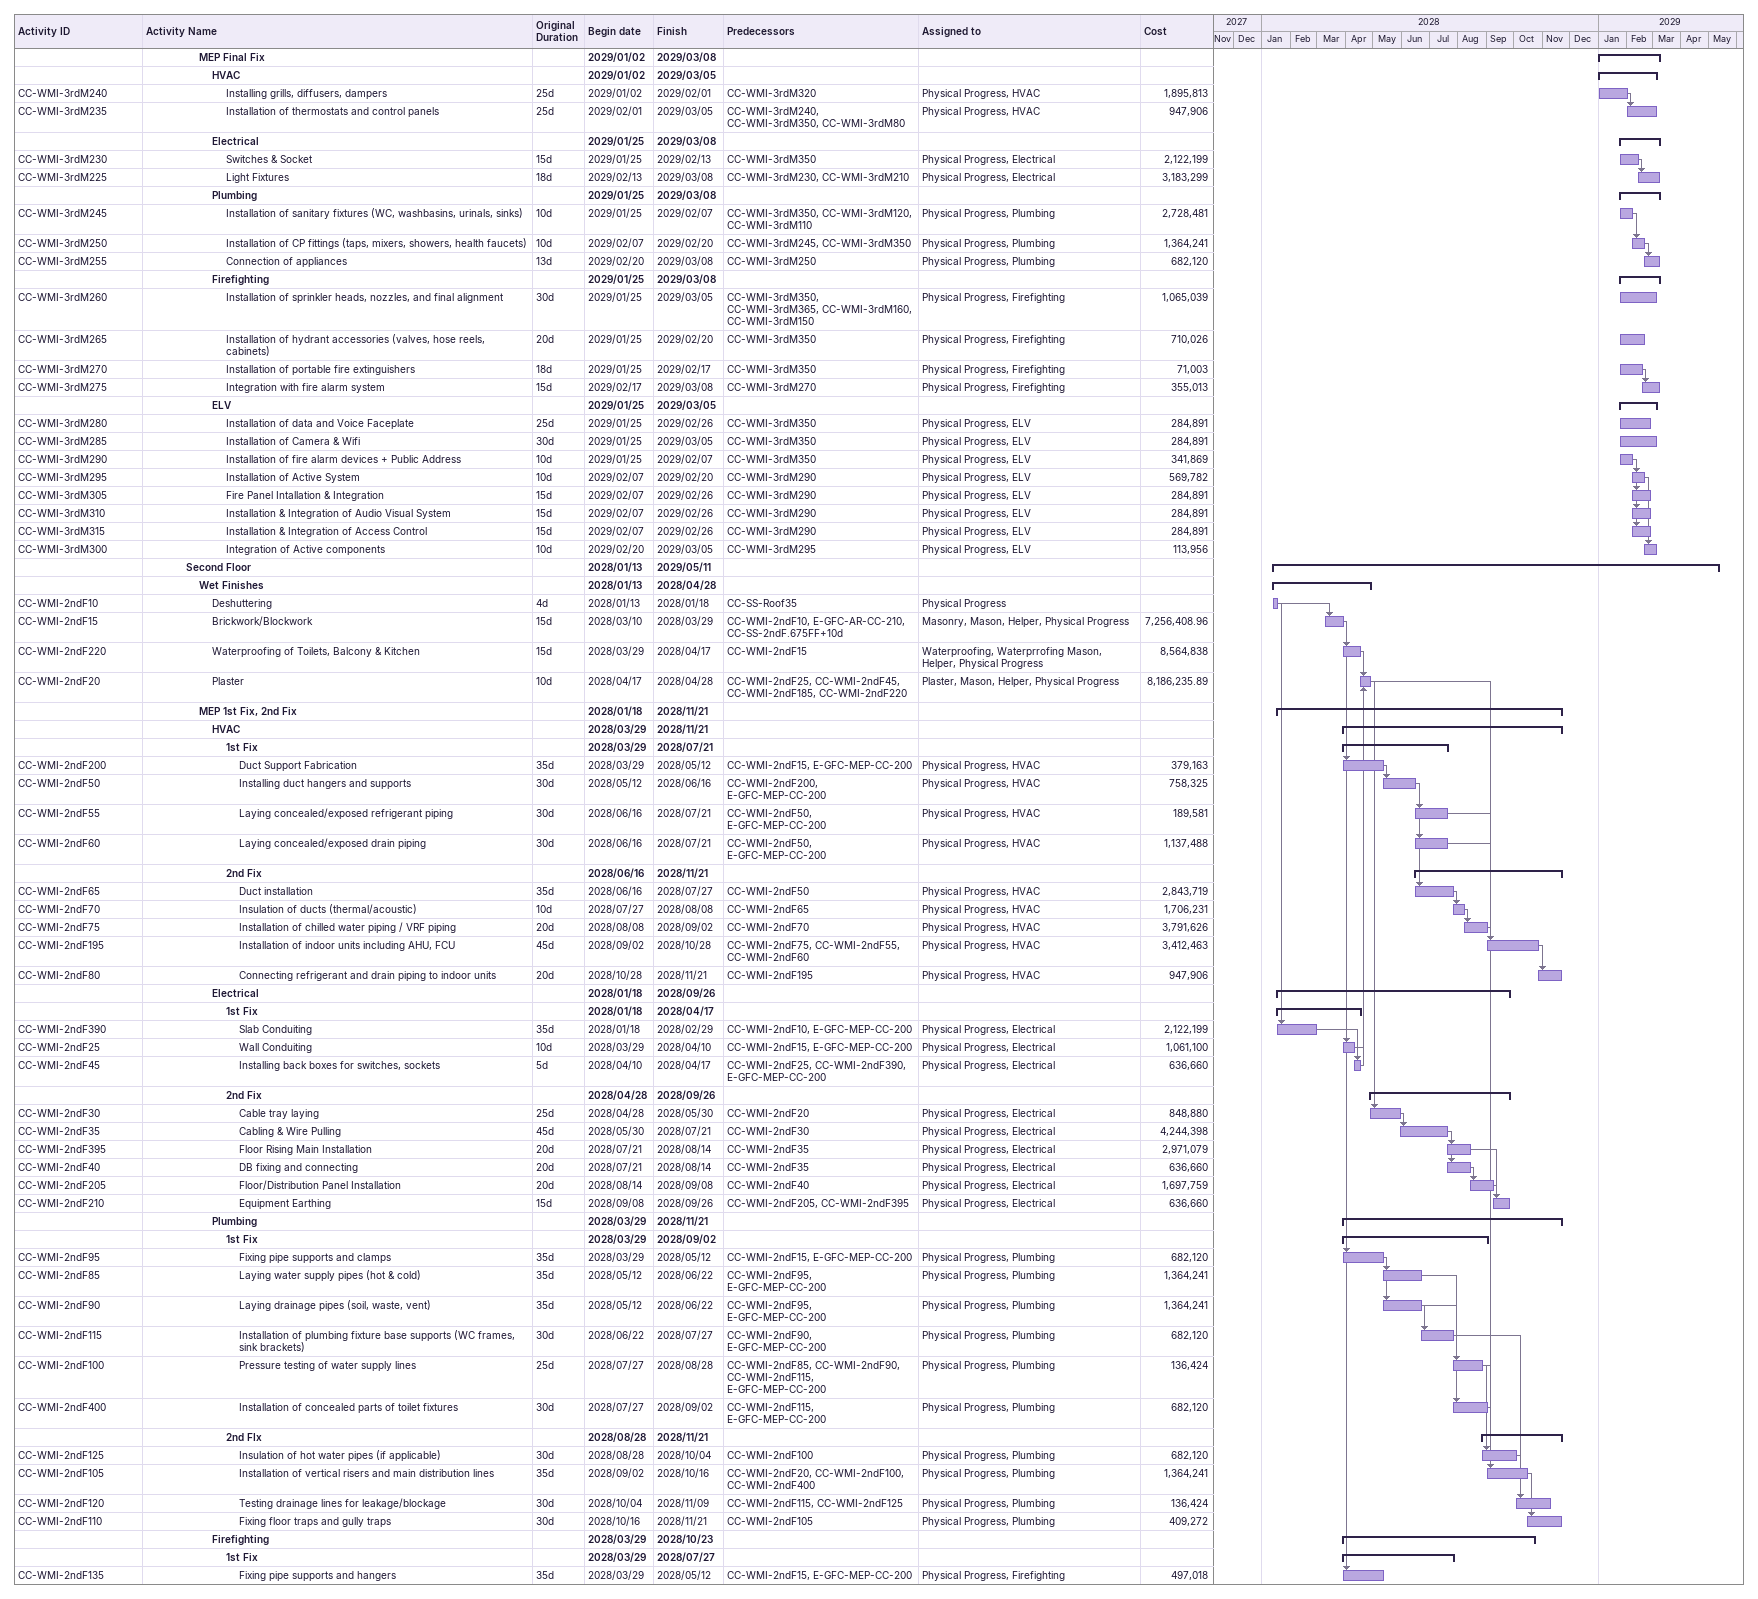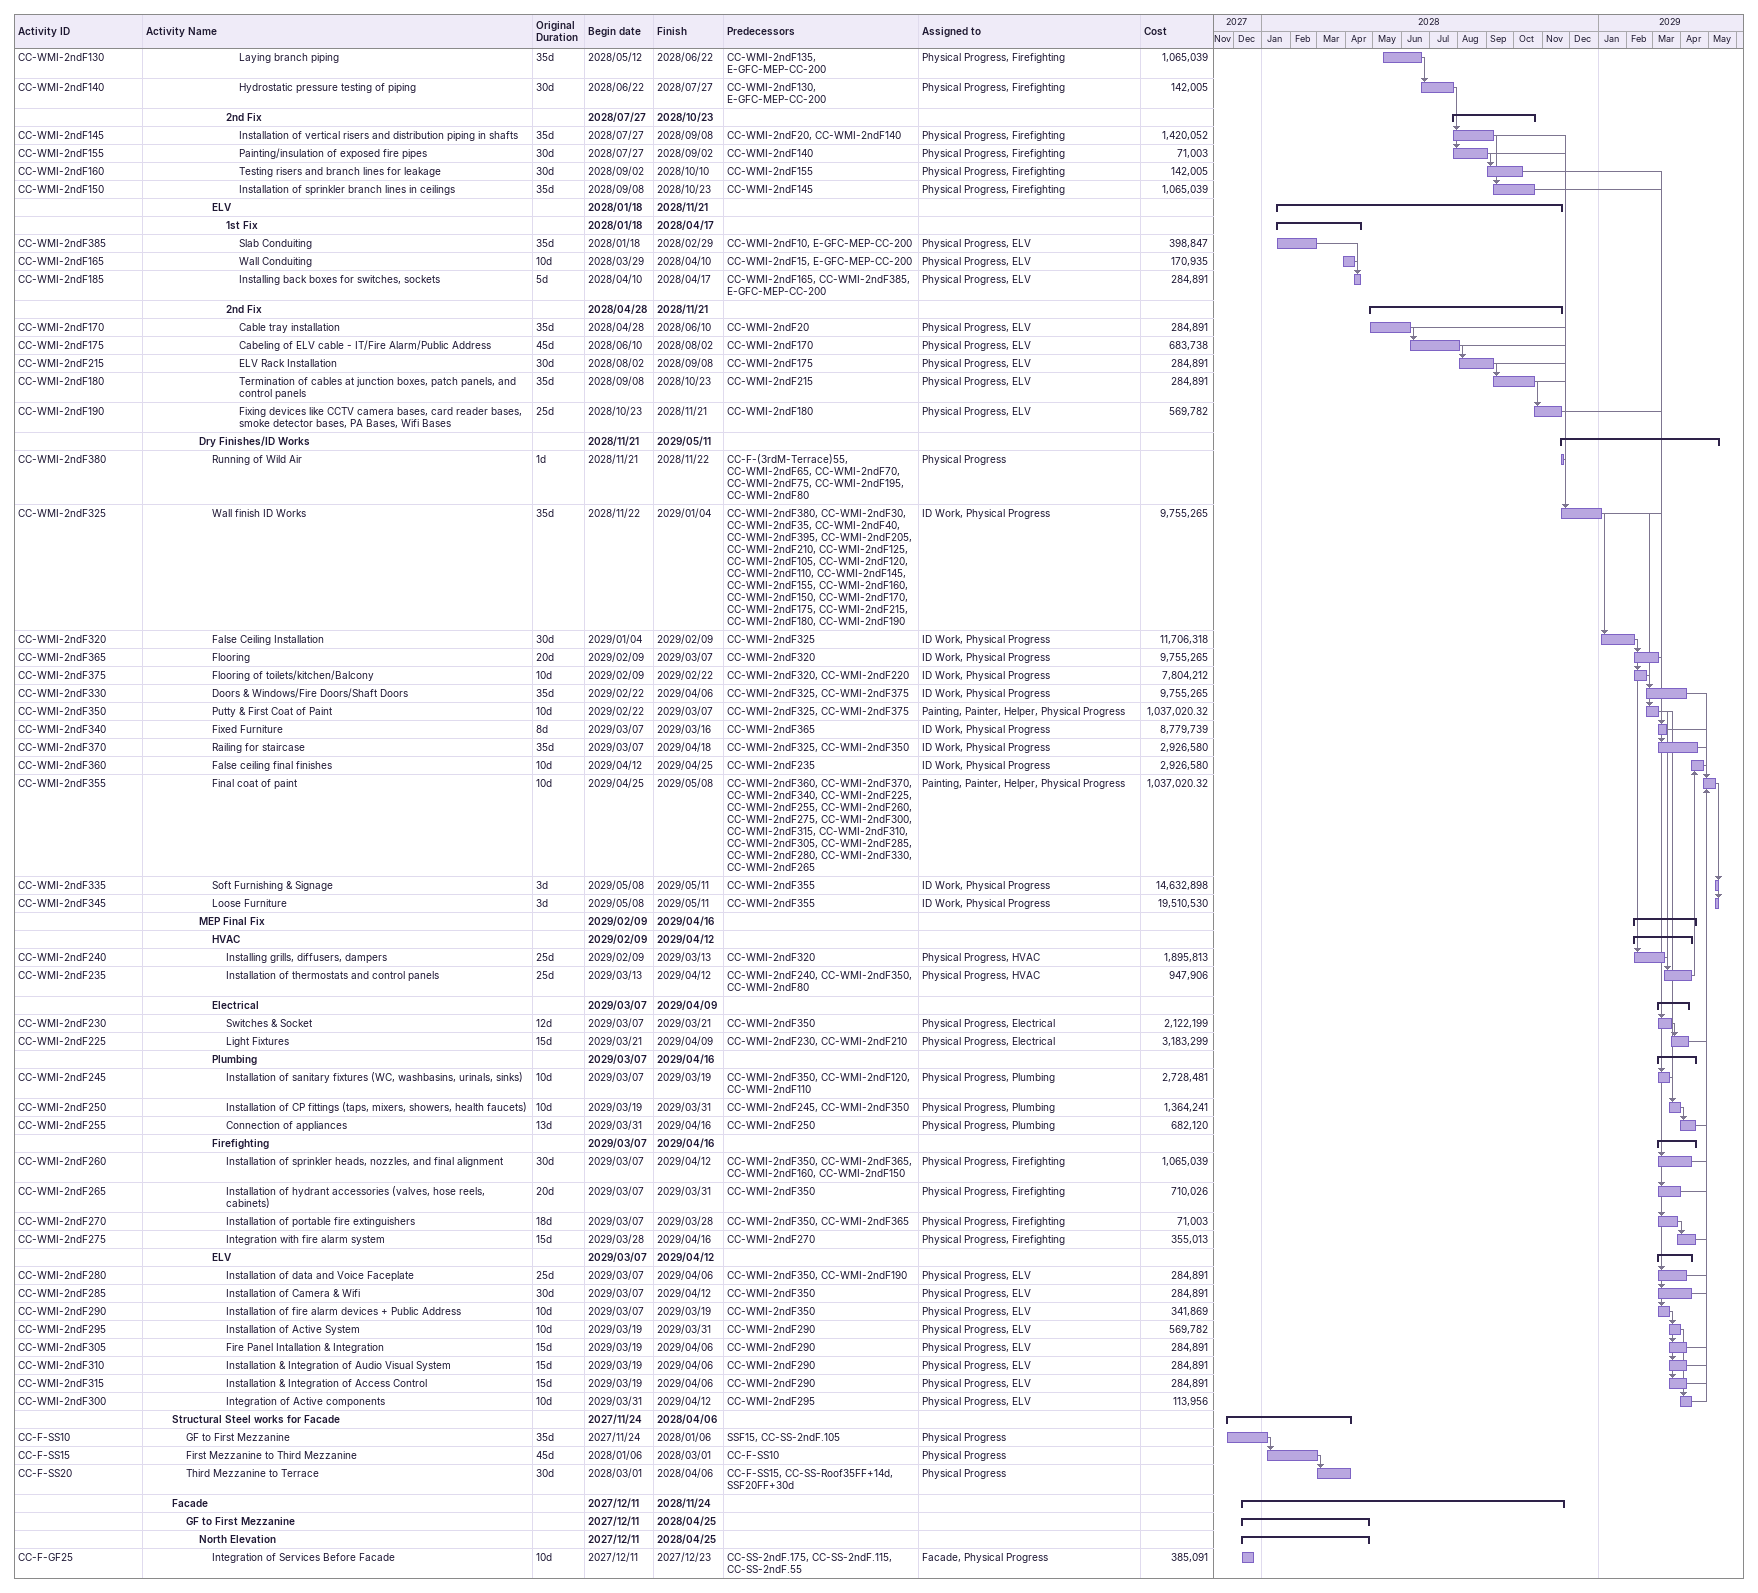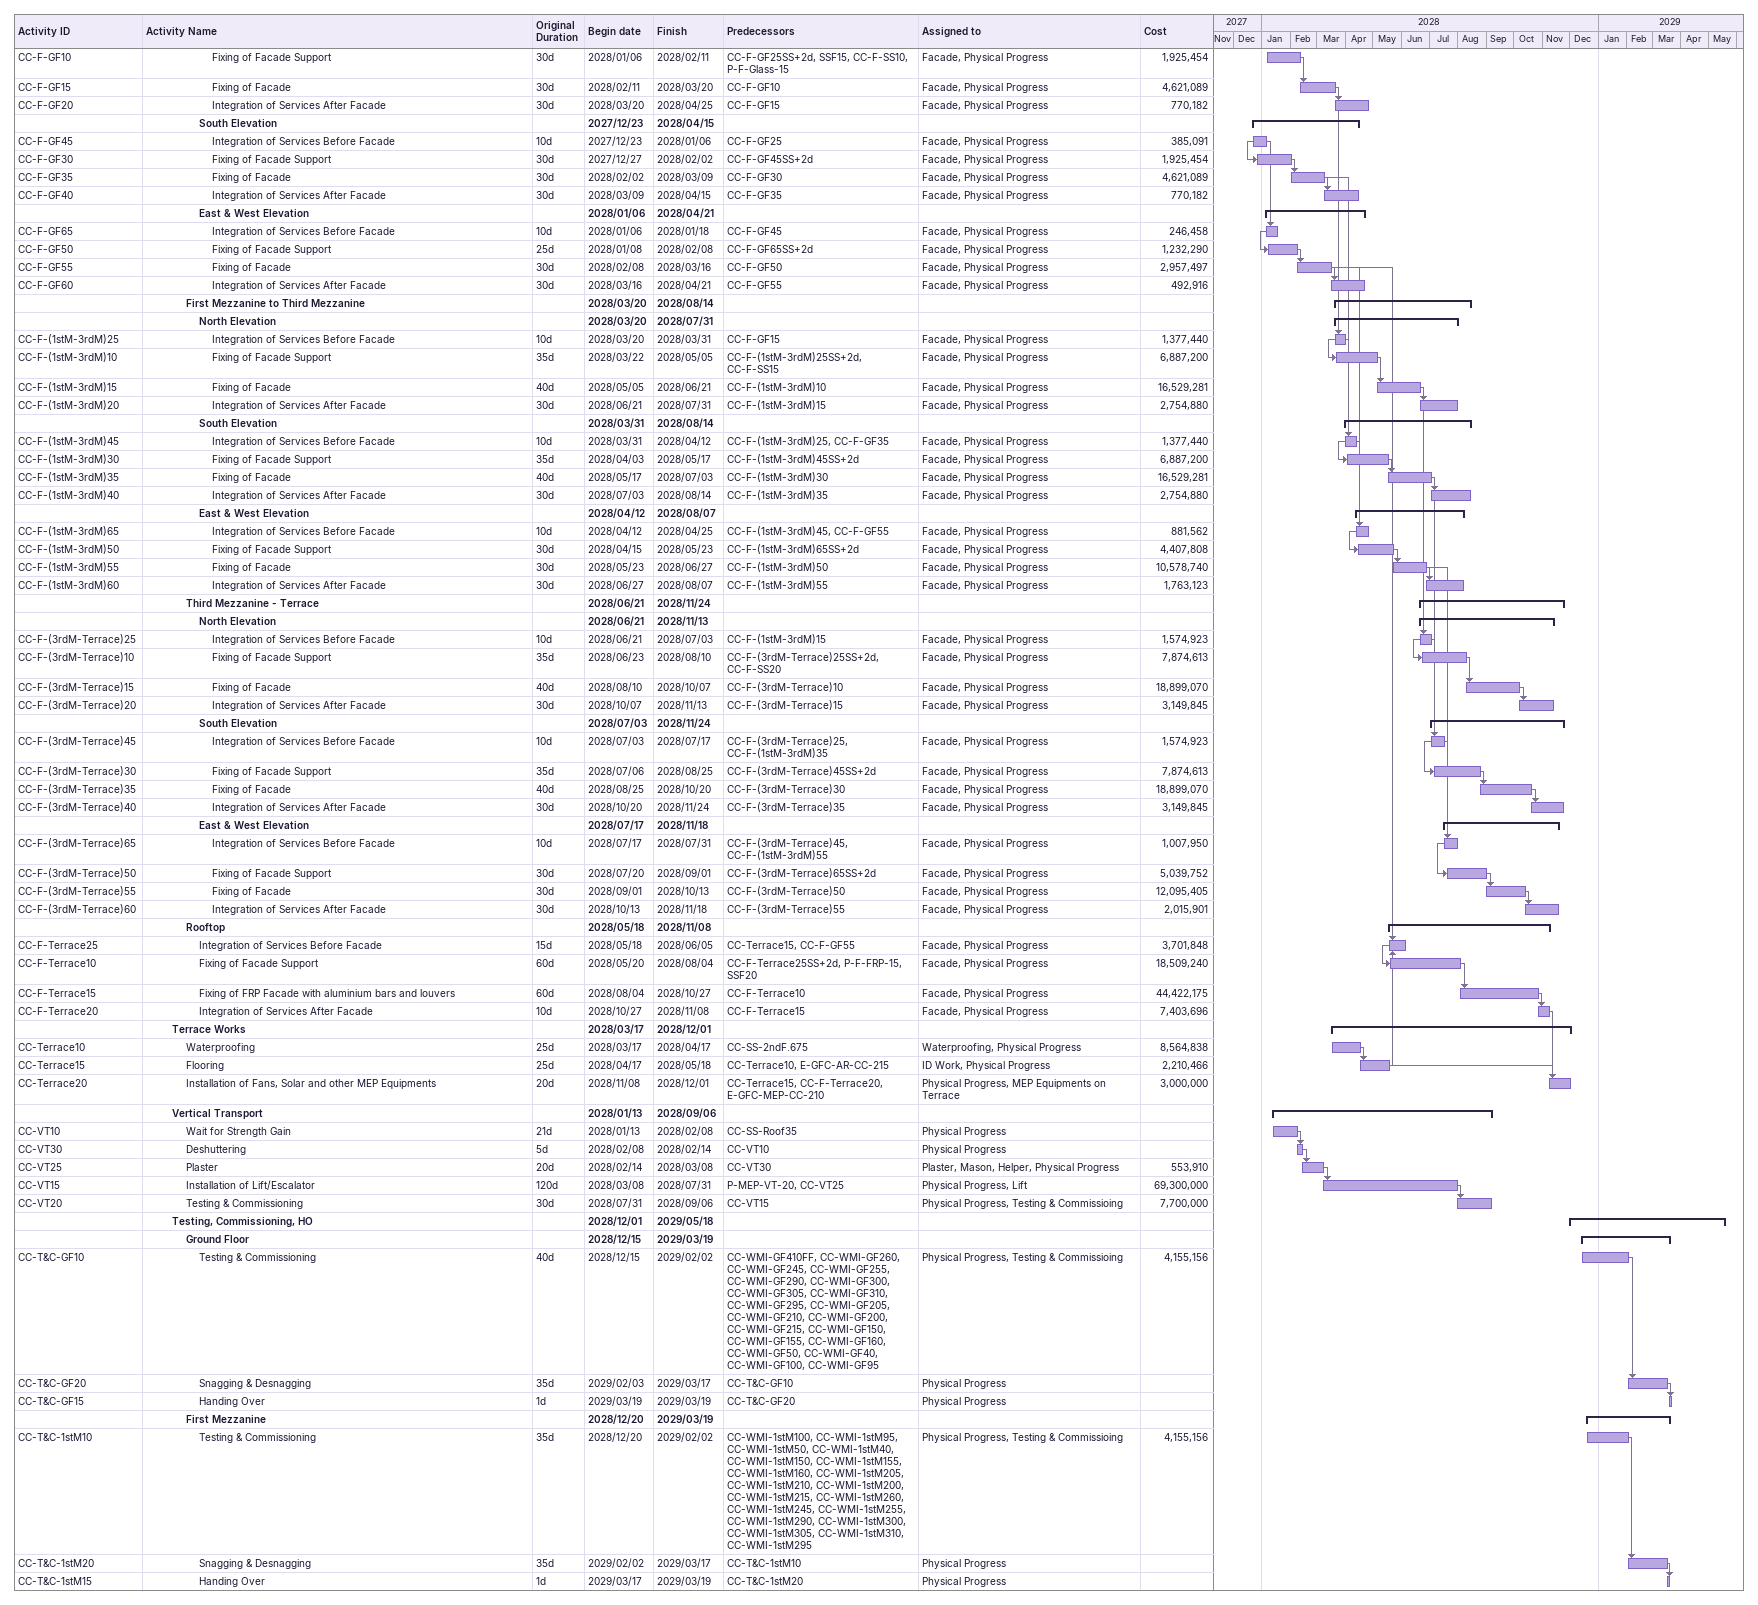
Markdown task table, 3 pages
| ID | Level | Task | Original duration | Start | Finish | Predecessors | Resources | Cost |
|---|---|---|---|---|---|---|---|---|
|  | 5 | **MEP Final Fix** |  | 2029-01-02 | 2029-03-08 |  |  |  |
|  | 6 | **HVAC** |  | 2029-01-02 | 2029-03-05 |  |  |  |
| CC-WMI-3rdM240 | 7 | Installing grills, diffusers, dampers | 25d | 2029-01-02 | 2029-02-01 | CC-WMI-3rdM320 | Physical Progress, HVAC | 1895813 |
| CC-WMI-3rdM235 | 7 | Installation of thermostats and control panels | 25d | 2029-02-01 | 2029-03-05 | CC-WMI-3rdM240, CC-WMI-3rdM350, CC-WMI-3rdM80 | Physical Progress, HVAC | 947906 |
|  | 6 | **Electrical** |  | 2029-01-25 | 2029-03-08 |  |  |  |
| CC-WMI-3rdM230 | 7 | Switches & Socket | 15d | 2029-01-25 | 2029-02-13 | CC-WMI-3rdM350 | Physical Progress, Electrical | 2122199 |
| CC-WMI-3rdM225 | 7 | Light Fixtures | 18d | 2029-02-13 | 2029-03-08 | CC-WMI-3rdM230, CC-WMI-3rdM210 | Physical Progress, Electrical | 3183299 |
|  | 6 | **Plumbing** |  | 2029-01-25 | 2029-03-08 |  |  |  |
| CC-WMI-3rdM245 | 7 | Installation of sanitary fixtures (WC, washbasins, urinals, sinks) | 10d | 2029-01-25 | 2029-02-07 | CC-WMI-3rdM350, CC-WMI-3rdM120, CC-WMI-3rdM110 | Physical Progress, Plumbing | 2728481 |
| CC-WMI-3rdM250 | 7 | Installation of CP fittings (taps, mixers, showers, health faucets) | 10d | 2029-02-07 | 2029-02-20 | CC-WMI-3rdM245, CC-WMI-3rdM350 | Physical Progress, Plumbing | 1364241 |
| CC-WMI-3rdM255 | 7 | Connection of appliances | 13d | 2029-02-20 | 2029-03-08 | CC-WMI-3rdM250 | Physical Progress, Plumbing | 682120 |
|  | 6 | **Firefighting** |  | 2029-01-25 | 2029-03-08 |  |  |  |
| CC-WMI-3rdM260 | 7 | Installation of sprinkler heads, nozzles, and final alignment | 30d | 2029-01-25 | 2029-03-05 | CC-WMI-3rdM350, CC-WMI-3rdM365, CC-WMI-3rdM160, CC-WMI-3rdM150 | Physical Progress, Firefighting | 1065039 |
| CC-WMI-3rdM265 | 7 | Installation of hydrant accessories (valves, hose reels, cabinets) | 20d | 2029-01-25 | 2029-02-20 | CC-WMI-3rdM350 | Physical Progress, Firefighting | 710026 |
| CC-WMI-3rdM270 | 7 | Installation of portable fire extinguishers | 18d | 2029-01-25 | 2029-02-17 | CC-WMI-3rdM350 | Physical Progress, Firefighting | 71003 |
| CC-WMI-3rdM275 | 7 | Integration with fire alarm system | 15d | 2029-02-17 | 2029-03-08 | CC-WMI-3rdM270 | Physical Progress, Firefighting | 355013 |
|  | 6 | **ELV** |  | 2029-01-25 | 2029-03-05 |  |  |  |
| CC-WMI-3rdM280 | 7 | Installation of data and Voice Faceplate | 25d | 2029-01-25 | 2029-02-26 | CC-WMI-3rdM350 | Physical Progress, ELV | 284891 |
| CC-WMI-3rdM285 | 7 | Installation of Camera & Wifi | 30d | 2029-01-25 | 2029-03-05 | CC-WMI-3rdM350 | Physical Progress, ELV | 284891 |
| CC-WMI-3rdM290 | 7 | Installation of fire alarm devices + Public Address | 10d | 2029-01-25 | 2029-02-07 | CC-WMI-3rdM350 | Physical Progress, ELV | 341869 |
| CC-WMI-3rdM295 | 7 | Installation of Active System | 10d | 2029-02-07 | 2029-02-20 | CC-WMI-3rdM290 | Physical Progress, ELV | 569782 |
| CC-WMI-3rdM305 | 7 | Fire Panel Intallation & Integration | 15d | 2029-02-07 | 2029-02-26 | CC-WMI-3rdM290 | Physical Progress, ELV | 284891 |
| CC-WMI-3rdM310 | 7 | Installation & Integration of Audio Visual System | 15d | 2029-02-07 | 2029-02-26 | CC-WMI-3rdM290 | Physical Progress, ELV | 284891 |
| CC-WMI-3rdM315 | 7 | Installation & Integration of Access Control | 15d | 2029-02-07 | 2029-02-26 | CC-WMI-3rdM290 | Physical Progress, ELV | 284891 |
| CC-WMI-3rdM300 | 7 | Integration of Active components | 10d | 2029-02-20 | 2029-03-05 | CC-WMI-3rdM295 | Physical Progress, ELV | 113956 |
|  | 4 | **Second Floor** |  | 2028-01-13 | 2029-05-11 |  |  |  |
|  | 5 | **Wet Finishes** |  | 2028-01-13 | 2028-04-28 |  |  |  |
| CC-WMI-2ndF10 | 6 | Deshuttering | 4d | 2028-01-13 | 2028-01-18 | CC-SS-Roof35 | Physical Progress |  |
| CC-WMI-2ndF15 | 6 | Brickwork/Blockwork | 15d | 2028-03-10 | 2028-03-29 | CC-WMI-2ndF10, E-GFC-AR-CC-210, CC-SS-2ndF.675FF+10d | Masonry, Mason, Helper, Physical Progress | 7256408.96 |
| CC-WMI-2ndF220 | 6 | Waterproofing of Toilets, Balcony & Kitchen | 15d | 2028-03-29 | 2028-04-17 | CC-WMI-2ndF15 | Waterproofing, Waterprrofing Mason, Helper, Physical Progress | 8564838 |
| CC-WMI-2ndF20 | 6 | Plaster | 10d | 2028-04-17 | 2028-04-28 | CC-WMI-2ndF25, CC-WMI-2ndF45, CC-WMI-2ndF185, CC-WMI-2ndF220 | Plaster, Mason, Helper, Physical Progress | 8186235.89 |
|  | 5 | **MEP 1st Fix, 2nd Fix** |  | 2028-01-18 | 2028-11-21 |  |  |  |
|  | 6 | **HVAC** |  | 2028-03-29 | 2028-11-21 |  |  |  |
|  | 7 | **1st Fix** |  | 2028-03-29 | 2028-07-21 |  |  |  |
| CC-WMI-2ndF200 | 8 | Duct Support Fabrication | 35d | 2028-03-29 | 2028-05-12 | CC-WMI-2ndF15, E-GFC-MEP-CC-200 | Physical Progress, HVAC | 379163 |
| CC-WMI-2ndF50 | 8 | Installing duct hangers and supports | 30d | 2028-05-12 | 2028-06-16 | CC-WMI-2ndF200, E-GFC-MEP-CC-200 | Physical Progress, HVAC | 758325 |
| CC-WMI-2ndF55 | 8 | Laying concealed/exposed refrigerant piping | 30d | 2028-06-16 | 2028-07-21 | CC-WMI-2ndF50, E-GFC-MEP-CC-200 | Physical Progress, HVAC | 189581 |
| CC-WMI-2ndF60 | 8 | Laying concealed/exposed drain piping | 30d | 2028-06-16 | 2028-07-21 | CC-WMI-2ndF50, E-GFC-MEP-CC-200 | Physical Progress, HVAC | 1137488 |
|  | 7 | **2nd Fix** |  | 2028-06-16 | 2028-11-21 |  |  |  |
| CC-WMI-2ndF65 | 8 | Duct installation | 35d | 2028-06-16 | 2028-07-27 | CC-WMI-2ndF50 | Physical Progress, HVAC | 2843719 |
| CC-WMI-2ndF70 | 8 | Insulation of ducts (thermal/acoustic) | 10d | 2028-07-27 | 2028-08-08 | CC-WMI-2ndF65 | Physical Progress, HVAC | 1706231 |
| CC-WMI-2ndF75 | 8 | Installation of chilled water piping / VRF piping | 20d | 2028-08-08 | 2028-09-02 | CC-WMI-2ndF70 | Physical Progress, HVAC | 3791626 |
| CC-WMI-2ndF195 | 8 | Installation of indoor units including AHU, FCU | 45d | 2028-09-02 | 2028-10-28 | CC-WMI-2ndF75, CC-WMI-2ndF55, CC-WMI-2ndF60 | Physical Progress, HVAC | 3412463 |
| CC-WMI-2ndF80 | 8 | Connecting refrigerant and drain piping to indoor units | 20d | 2028-10-28 | 2028-11-21 | CC-WMI-2ndF195 | Physical Progress, HVAC | 947906 |
|  | 6 | **Electrical** |  | 2028-01-18 | 2028-09-26 |  |  |  |
|  | 7 | **1st Fix** |  | 2028-01-18 | 2028-04-17 |  |  |  |
| CC-WMI-2ndF390 | 8 | Slab Conduiting | 35d | 2028-01-18 | 2028-02-29 | CC-WMI-2ndF10, E-GFC-MEP-CC-200 | Physical Progress, Electrical | 2122199 |
| CC-WMI-2ndF25 | 8 | Wall Conduiting | 10d | 2028-03-29 | 2028-04-10 | CC-WMI-2ndF15, E-GFC-MEP-CC-200 | Physical Progress, Electrical | 1061100 |
| CC-WMI-2ndF45 | 8 | Installing back boxes for switches, sockets | 5d | 2028-04-10 | 2028-04-17 | CC-WMI-2ndF25, CC-WMI-2ndF390, E-GFC-MEP-CC-200 | Physical Progress, Electrical | 636660 |
|  | 7 | **2nd Fix** |  | 2028-04-28 | 2028-09-26 |  |  |  |
| CC-WMI-2ndF30 | 8 | Cable tray laying | 25d | 2028-04-28 | 2028-05-30 | CC-WMI-2ndF20 | Physical Progress, Electrical | 848880 |
| CC-WMI-2ndF35 | 8 | Cabling & Wire Pulling | 45d | 2028-05-30 | 2028-07-21 | CC-WMI-2ndF30 | Physical Progress, Electrical | 4244398 |
| CC-WMI-2ndF395 | 8 | Floor Rising Main Installation | 20d | 2028-07-21 | 2028-08-14 | CC-WMI-2ndF35 | Physical Progress, Electrical | 2971079 |
| CC-WMI-2ndF40 | 8 | DB fixing and connecting | 20d | 2028-07-21 | 2028-08-14 | CC-WMI-2ndF35 | Physical Progress, Electrical | 636660 |
| CC-WMI-2ndF205 | 8 | Floor/Distribution Panel Installation | 20d | 2028-08-14 | 2028-09-08 | CC-WMI-2ndF40 | Physical Progress, Electrical | 1697759 |
| CC-WMI-2ndF210 | 8 | Equipment Earthing | 15d | 2028-09-08 | 2028-09-26 | CC-WMI-2ndF205, CC-WMI-2ndF395 | Physical Progress, Electrical | 636660 |
|  | 6 | **Plumbing** |  | 2028-03-29 | 2028-11-21 |  |  |  |
|  | 7 | **1st Fix** |  | 2028-03-29 | 2028-09-02 |  |  |  |
| CC-WMI-2ndF95 | 8 | Fixing pipe supports and clamps | 35d | 2028-03-29 | 2028-05-12 | CC-WMI-2ndF15, E-GFC-MEP-CC-200 | Physical Progress, Plumbing | 682120 |
| CC-WMI-2ndF85 | 8 | Laying water supply pipes (hot & cold) | 35d | 2028-05-12 | 2028-06-22 | CC-WMI-2ndF95, E-GFC-MEP-CC-200 | Physical Progress, Plumbing | 1364241 |
| CC-WMI-2ndF90 | 8 | Laying drainage pipes (soil, waste, vent) | 35d | 2028-05-12 | 2028-06-22 | CC-WMI-2ndF95, E-GFC-MEP-CC-200 | Physical Progress, Plumbing | 1364241 |
| CC-WMI-2ndF115 | 8 | Installation of plumbing fixture base supports (WC frames, sink brackets) | 30d | 2028-06-22 | 2028-07-27 | CC-WMI-2ndF90, E-GFC-MEP-CC-200 | Physical Progress, Plumbing | 682120 |
| CC-WMI-2ndF100 | 8 | Pressure testing of water supply lines | 25d | 2028-07-27 | 2028-08-28 | CC-WMI-2ndF85, CC-WMI-2ndF90, CC-WMI-2ndF115, E-GFC-MEP-CC-200 | Physical Progress, Plumbing | 136424 |
| CC-WMI-2ndF400 | 8 | Installation of concealed parts of toilet fixtures | 30d | 2028-07-27 | 2028-09-02 | CC-WMI-2ndF115, E-GFC-MEP-CC-200 | Physical Progress, Plumbing | 682120 |
|  | 7 | **2nd FIx** |  | 2028-08-28 | 2028-11-21 |  |  |  |
| CC-WMI-2ndF125 | 8 | Insulation of hot water pipes (if applicable) | 30d | 2028-08-28 | 2028-10-04 | CC-WMI-2ndF100 | Physical Progress, Plumbing | 682120 |
| CC-WMI-2ndF105 | 8 | Installation of vertical risers and main distribution lines | 35d | 2028-09-02 | 2028-10-16 | CC-WMI-2ndF20, CC-WMI-2ndF100, CC-WMI-2ndF400 | Physical Progress, Plumbing | 1364241 |
| CC-WMI-2ndF120 | 8 | Testing drainage lines for leakage/blockage | 30d | 2028-10-04 | 2028-11-09 | CC-WMI-2ndF115, CC-WMI-2ndF125 | Physical Progress, Plumbing | 136424 |
| CC-WMI-2ndF110 | 8 | Fixing floor traps and gully traps | 30d | 2028-10-16 | 2028-11-21 | CC-WMI-2ndF105 | Physical Progress, Plumbing | 409272 |
|  | 6 | **Firefighting** |  | 2028-03-29 | 2028-10-23 |  |  |  |
|  | 7 | **1st Fix** |  | 2028-03-29 | 2028-07-27 |  |  |  |
| CC-WMI-2ndF135 | 8 | Fixing pipe supports and hangers | 35d | 2028-03-29 | 2028-05-12 | CC-WMI-2ndF15, E-GFC-MEP-CC-200 | Physical Progress, Firefighting | 497018 |
| CC-WMI-2ndF130 | 8 | Laying branch piping | 35d | 2028-05-12 | 2028-06-22 | CC-WMI-2ndF135, E-GFC-MEP-CC-200 | Physical Progress, Firefighting | 1065039 |
| CC-WMI-2ndF140 | 8 | Hydrostatic pressure testing of piping | 30d | 2028-06-22 | 2028-07-27 | CC-WMI-2ndF130, E-GFC-MEP-CC-200 | Physical Progress, Firefighting | 142005 |
|  | 7 | **2nd Fix** |  | 2028-07-27 | 2028-10-23 |  |  |  |
| CC-WMI-2ndF145 | 8 | Installation of vertical risers and distribution piping in shafts | 35d | 2028-07-27 | 2028-09-08 | CC-WMI-2ndF20, CC-WMI-2ndF140 | Physical Progress, Firefighting | 1420052 |
| CC-WMI-2ndF155 | 8 | Painting/insulation of exposed fire pipes | 30d | 2028-07-27 | 2028-09-02 | CC-WMI-2ndF140 | Physical Progress, Firefighting | 71003 |
| CC-WMI-2ndF160 | 8 | Testing risers and branch lines for leakage | 30d | 2028-09-02 | 2028-10-10 | CC-WMI-2ndF155 | Physical Progress, Firefighting | 142005 |
| CC-WMI-2ndF150 | 8 | Installation of sprinkler branch lines in ceilings | 35d | 2028-09-08 | 2028-10-23 | CC-WMI-2ndF145 | Physical Progress, Firefighting | 1065039 |
|  | 6 | **ELV** |  | 2028-01-18 | 2028-11-21 |  |  |  |
|  | 7 | **1st Fix** |  | 2028-01-18 | 2028-04-17 |  |  |  |
| CC-WMI-2ndF385 | 8 | Slab Conduiting | 35d | 2028-01-18 | 2028-02-29 | CC-WMI-2ndF10, E-GFC-MEP-CC-200 | Physical Progress, ELV | 398847 |
| CC-WMI-2ndF165 | 8 | Wall Conduiting | 10d | 2028-03-29 | 2028-04-10 | CC-WMI-2ndF15, E-GFC-MEP-CC-200 | Physical Progress, ELV | 170935 |
| CC-WMI-2ndF185 | 8 | Installing back boxes for switches, sockets | 5d | 2028-04-10 | 2028-04-17 | CC-WMI-2ndF165, CC-WMI-2ndF385, E-GFC-MEP-CC-200 | Physical Progress, ELV | 284891 |
|  | 7 | **2nd Fix** |  | 2028-04-28 | 2028-11-21 |  |  |  |
| CC-WMI-2ndF170 | 8 | Cable tray installation | 35d | 2028-04-28 | 2028-06-10 | CC-WMI-2ndF20 | Physical Progress, ELV | 284891 |
| CC-WMI-2ndF175 | 8 | Cabeling of ELV cable - IT/Fire Alarm/Public Address | 45d | 2028-06-10 | 2028-08-02 | CC-WMI-2ndF170 | Physical Progress, ELV | 683738 |
| CC-WMI-2ndF215 | 8 | ELV Rack Installation | 30d | 2028-08-02 | 2028-09-08 | CC-WMI-2ndF175 | Physical Progress, ELV | 284891 |
| CC-WMI-2ndF180 | 8 | Termination of cables at junction boxes, patch panels, and control panels | 35d | 2028-09-08 | 2028-10-23 | CC-WMI-2ndF215 | Physical Progress, ELV | 284891 |
| CC-WMI-2ndF190 | 8 | Fixing devices like CCTV camera bases, card reader bases, smoke detector bases, PA Bases, Wifi Bases | 25d | 2028-10-23 | 2028-11-21 | CC-WMI-2ndF180 | Physical Progress, ELV | 569782 |
|  | 5 | **Dry Finishes/ID Works** |  | 2028-11-21 | 2029-05-11 |  |  |  |
| CC-WMI-2ndF380 | 6 | Running of Wild Air | 1d | 2028-11-21 | 2028-11-22 | CC-F-(3rdM-Terrace)55, CC-WMI-2ndF65, CC-WMI-2ndF70, CC-WMI-2ndF75, CC-WMI-2ndF195, CC-WMI-2ndF80 | Physical Progress |  |
| CC-WMI-2ndF325 | 6 | Wall finish ID Works | 35d | 2028-11-22 | 2029-01-04 | CC-WMI-2ndF380, CC-WMI-2ndF30, CC-WMI-2ndF35, CC-WMI-2ndF40, CC-WMI-2ndF395, CC-WMI-2ndF205, CC-WMI-2ndF210, CC-WMI-2ndF125, CC-WMI-2ndF105, CC-WMI-2ndF120, CC-WMI-2ndF110, CC-WMI-2ndF145, CC-WMI-2ndF155, CC-WMI-2ndF160, CC-WMI-2ndF150, CC-WMI-2ndF170, CC-WMI-2ndF175, CC-WMI-2ndF215, CC-WMI-2ndF180, CC-WMI-2ndF190 | ID Work, Physical Progress | 9755265 |
| CC-WMI-2ndF320 | 6 | False Ceiling Installation | 30d | 2029-01-04 | 2029-02-09 | CC-WMI-2ndF325 | ID Work, Physical Progress | 11706318 |
| CC-WMI-2ndF365 | 6 | Flooring | 20d | 2029-02-09 | 2029-03-07 | CC-WMI-2ndF320 | ID Work, Physical Progress | 9755265 |
| CC-WMI-2ndF375 | 6 | Flooring of toilets/kitchen/Balcony | 10d | 2029-02-09 | 2029-02-22 | CC-WMI-2ndF320, CC-WMI-2ndF220 | ID Work, Physical Progress | 7804212 |
| CC-WMI-2ndF330 | 6 | Doors & Windows/Fire Doors/Shaft Doors | 35d | 2029-02-22 | 2029-04-06 | CC-WMI-2ndF325, CC-WMI-2ndF375 | ID Work, Physical Progress | 9755265 |
| CC-WMI-2ndF350 | 6 | Putty & First Coat of Paint | 10d | 2029-02-22 | 2029-03-07 | CC-WMI-2ndF325, CC-WMI-2ndF375 | Painting, Painter, Helper, Physical Progress | 1037020.32 |
| CC-WMI-2ndF340 | 6 | Fixed Furniture | 8d | 2029-03-07 | 2029-03-16 | CC-WMI-2ndF365 | ID Work, Physical Progress | 8779739 |
| CC-WMI-2ndF370 | 6 | Railing for staircase | 35d | 2029-03-07 | 2029-04-18 | CC-WMI-2ndF325, CC-WMI-2ndF350 | ID Work, Physical Progress | 2926580 |
| CC-WMI-2ndF360 | 6 | False ceiling final finishes | 10d | 2029-04-12 | 2029-04-25 | CC-WMI-2ndF235 | ID Work, Physical Progress | 2926580 |
| CC-WMI-2ndF355 | 6 | Final coat of paint | 10d | 2029-04-25 | 2029-05-08 | CC-WMI-2ndF360, CC-WMI-2ndF370, CC-WMI-2ndF340, CC-WMI-2ndF225, CC-WMI-2ndF255, CC-WMI-2ndF260, CC-WMI-2ndF275, CC-WMI-2ndF300, CC-WMI-2ndF315, CC-WMI-2ndF310, CC-WMI-2ndF305, CC-WMI-2ndF285, CC-WMI-2ndF280, CC-WMI-2ndF330, CC-WMI-2ndF265 | Painting, Painter, Helper, Physical Progress | 1037020.32 |
| CC-WMI-2ndF335 | 6 | Soft Furnishing & Signage | 3d | 2029-05-08 | 2029-05-11 | CC-WMI-2ndF355 | ID Work, Physical Progress | 14632898 |
| CC-WMI-2ndF345 | 6 | Loose Furniture | 3d | 2029-05-08 | 2029-05-11 | CC-WMI-2ndF355 | ID Work, Physical Progress | 19510530 |
|  | 5 | **MEP Final Fix** |  | 2029-02-09 | 2029-04-16 |  |  |  |
|  | 6 | **HVAC** |  | 2029-02-09 | 2029-04-12 |  |  |  |
| CC-WMI-2ndF240 | 7 | Installing grills, diffusers, dampers | 25d | 2029-02-09 | 2029-03-13 | CC-WMI-2ndF320 | Physical Progress, HVAC | 1895813 |
| CC-WMI-2ndF235 | 7 | Installation of thermostats and control panels | 25d | 2029-03-13 | 2029-04-12 | CC-WMI-2ndF240, CC-WMI-2ndF350, CC-WMI-2ndF80 | Physical Progress, HVAC | 947906 |
|  | 6 | **Electrical** |  | 2029-03-07 | 2029-04-09 |  |  |  |
| CC-WMI-2ndF230 | 7 | Switches & Socket | 12d | 2029-03-07 | 2029-03-21 | CC-WMI-2ndF350 | Physical Progress, Electrical | 2122199 |
| CC-WMI-2ndF225 | 7 | Light Fixtures | 15d | 2029-03-21 | 2029-04-09 | CC-WMI-2ndF230, CC-WMI-2ndF210 | Physical Progress, Electrical | 3183299 |
|  | 6 | **Plumbing** |  | 2029-03-07 | 2029-04-16 |  |  |  |
| CC-WMI-2ndF245 | 7 | Installation of sanitary fixtures (WC, washbasins, urinals, sinks) | 10d | 2029-03-07 | 2029-03-19 | CC-WMI-2ndF350, CC-WMI-2ndF120, CC-WMI-2ndF110 | Physical Progress, Plumbing | 2728481 |
| CC-WMI-2ndF250 | 7 | Installation of CP fittings (taps, mixers, showers, health faucets) | 10d | 2029-03-19 | 2029-03-31 | CC-WMI-2ndF245, CC-WMI-2ndF350 | Physical Progress, Plumbing | 1364241 |
| CC-WMI-2ndF255 | 7 | Connection of appliances | 13d | 2029-03-31 | 2029-04-16 | CC-WMI-2ndF250 | Physical Progress, Plumbing | 682120 |
|  | 6 | **Firefighting** |  | 2029-03-07 | 2029-04-16 |  |  |  |
| CC-WMI-2ndF260 | 7 | Installation of sprinkler heads, nozzles, and final alignment | 30d | 2029-03-07 | 2029-04-12 | CC-WMI-2ndF350, CC-WMI-2ndF365, CC-WMI-2ndF160, CC-WMI-2ndF150 | Physical Progress, Firefighting | 1065039 |
| CC-WMI-2ndF265 | 7 | Installation of hydrant accessories (valves, hose reels, cabinets) | 20d | 2029-03-07 | 2029-03-31 | CC-WMI-2ndF350 | Physical Progress, Firefighting | 710026 |
| CC-WMI-2ndF270 | 7 | Installation of portable fire extinguishers | 18d | 2029-03-07 | 2029-03-28 | CC-WMI-2ndF350, CC-WMI-2ndF365 | Physical Progress, Firefighting | 71003 |
| CC-WMI-2ndF275 | 7 | Integration with fire alarm system | 15d | 2029-03-28 | 2029-04-16 | CC-WMI-2ndF270 | Physical Progress, Firefighting | 355013 |
|  | 6 | **ELV** |  | 2029-03-07 | 2029-04-12 |  |  |  |
| CC-WMI-2ndF280 | 7 | Installation of data and Voice Faceplate | 25d | 2029-03-07 | 2029-04-06 | CC-WMI-2ndF350, CC-WMI-2ndF190 | Physical Progress, ELV | 284891 |
| CC-WMI-2ndF285 | 7 | Installation of Camera & Wifi | 30d | 2029-03-07 | 2029-04-12 | CC-WMI-2ndF350 | Physical Progress, ELV | 284891 |
| CC-WMI-2ndF290 | 7 | Installation of fire alarm devices + Public Address | 10d | 2029-03-07 | 2029-03-19 | CC-WMI-2ndF350 | Physical Progress, ELV | 341869 |
| CC-WMI-2ndF295 | 7 | Installation of Active System | 10d | 2029-03-19 | 2029-03-31 | CC-WMI-2ndF290 | Physical Progress, ELV | 569782 |
| CC-WMI-2ndF305 | 7 | Fire Panel Intallation & Integration | 15d | 2029-03-19 | 2029-04-06 | CC-WMI-2ndF290 | Physical Progress, ELV | 284891 |
| CC-WMI-2ndF310 | 7 | Installation & Integration of Audio Visual System | 15d | 2029-03-19 | 2029-04-06 | CC-WMI-2ndF290 | Physical Progress, ELV | 284891 |
| CC-WMI-2ndF315 | 7 | Installation & Integration of Access Control | 15d | 2029-03-19 | 2029-04-06 | CC-WMI-2ndF290 | Physical Progress, ELV | 284891 |
| CC-WMI-2ndF300 | 7 | Integration of Active components | 10d | 2029-03-31 | 2029-04-12 | CC-WMI-2ndF295 | Physical Progress, ELV | 113956 |
|  | 3 | **Structural Steel works for Facade** |  | 2027-11-24 | 2028-04-06 |  |  |  |
| CC-F-SS10 | 4 | GF to First Mezzanine | 35d | 2027-11-24 | 2028-01-06 | SSF15, CC-SS-2ndF.105 | Physical Progress |  |
| CC-F-SS15 | 4 | First Mezzanine to Third Mezzanine | 45d | 2028-01-06 | 2028-03-01 | CC-F-SS10 | Physical Progress |  |
| CC-F-SS20 | 4 | Third Mezzanine to Terrace | 30d | 2028-03-01 | 2028-04-06 | CC-F-SS15, CC-SS-Roof35FF+14d, SSF20FF+30d | Physical Progress |  |
|  | 3 | **Facade** |  | 2027-12-11 | 2028-11-24 |  |  |  |
|  | 4 | **GF to First Mezzanine** |  | 2027-12-11 | 2028-04-25 |  |  |  |
|  | 5 | **North Elevation** |  | 2027-12-11 | 2028-04-25 |  |  |  |
| CC-F-GF25 | 6 | Integration of Services Before Facade | 10d | 2027-12-11 | 2027-12-23 | CC-SS-2ndF.175, CC-SS-2ndF.115, CC-SS-2ndF.55 | Facade, Physical Progress | 385091 |
| CC-F-GF10 | 6 | Fixing of Facade Support | 30d | 2028-01-06 | 2028-02-11 | CC-F-GF25SS+2d, SSF15, CC-F-SS10, P-F-Glass-15 | Facade, Physical Progress | 1925454 |
| CC-F-GF15 | 6 | Fixing of Facade | 30d | 2028-02-11 | 2028-03-20 | CC-F-GF10 | Facade, Physical Progress | 4621089 |
| CC-F-GF20 | 6 | Integration of Services After Facade | 30d | 2028-03-20 | 2028-04-25 | CC-F-GF15 | Facade, Physical Progress | 770182 |
|  | 5 | **South Elevation** |  | 2027-12-23 | 2028-04-15 |  |  |  |
| CC-F-GF45 | 6 | Integration of Services Before Facade | 10d | 2027-12-23 | 2028-01-06 | CC-F-GF25 | Facade, Physical Progress | 385091 |
| CC-F-GF30 | 6 | Fixing of Facade Support | 30d | 2027-12-27 | 2028-02-02 | CC-F-GF45SS+2d | Facade, Physical Progress | 1925454 |
| CC-F-GF35 | 6 | Fixing of Facade | 30d | 2028-02-02 | 2028-03-09 | CC-F-GF30 | Facade, Physical Progress | 4621089 |
| CC-F-GF40 | 6 | Integration of Services After Facade | 30d | 2028-03-09 | 2028-04-15 | CC-F-GF35 | Facade, Physical Progress | 770182 |
|  | 5 | **East & West Elevation** |  | 2028-01-06 | 2028-04-21 |  |  |  |
| CC-F-GF65 | 6 | Integration of Services Before Facade | 10d | 2028-01-06 | 2028-01-18 | CC-F-GF45 | Facade, Physical Progress | 246458 |
| CC-F-GF50 | 6 | Fixing of Facade Support | 25d | 2028-01-08 | 2028-02-08 | CC-F-GF65SS+2d | Facade, Physical Progress | 1232290 |
| CC-F-GF55 | 6 | Fixing of Facade | 30d | 2028-02-08 | 2028-03-16 | CC-F-GF50 | Facade, Physical Progress | 2957497 |
| CC-F-GF60 | 6 | Integration of Services After Facade | 30d | 2028-03-16 | 2028-04-21 | CC-F-GF55 | Facade, Physical Progress | 492916 |
|  | 4 | **First Mezzanine to Third Mezzanine** |  | 2028-03-20 | 2028-08-14 |  |  |  |
|  | 5 | **North Elevation** |  | 2028-03-20 | 2028-07-31 |  |  |  |
| CC-F-(1stM-3rdM)25 | 6 | Integration of Services Before Facade | 10d | 2028-03-20 | 2028-03-31 | CC-F-GF15 | Facade, Physical Progress | 1377440 |
| CC-F-(1stM-3rdM)10 | 6 | Fixing of Facade Support | 35d | 2028-03-22 | 2028-05-05 | CC-F-(1stM-3rdM)25SS+2d, CC-F-SS15 | Facade, Physical Progress | 6887200 |
| CC-F-(1stM-3rdM)15 | 6 | Fixing of Facade | 40d | 2028-05-05 | 2028-06-21 | CC-F-(1stM-3rdM)10 | Facade, Physical Progress | 16529281 |
| CC-F-(1stM-3rdM)20 | 6 | Integration of Services After Facade | 30d | 2028-06-21 | 2028-07-31 | CC-F-(1stM-3rdM)15 | Facade, Physical Progress | 2754880 |
|  | 5 | **South Elevation** |  | 2028-03-31 | 2028-08-14 |  |  |  |
| CC-F-(1stM-3rdM)45 | 6 | Integration of Services Before Facade | 10d | 2028-03-31 | 2028-04-12 | CC-F-(1stM-3rdM)25, CC-F-GF35 | Facade, Physical Progress | 1377440 |
| CC-F-(1stM-3rdM)30 | 6 | Fixing of Facade Support | 35d | 2028-04-03 | 2028-05-17 | CC-F-(1stM-3rdM)45SS+2d | Facade, Physical Progress | 6887200 |
| CC-F-(1stM-3rdM)35 | 6 | Fixing of Facade | 40d | 2028-05-17 | 2028-07-03 | CC-F-(1stM-3rdM)30 | Facade, Physical Progress | 16529281 |
| CC-F-(1stM-3rdM)40 | 6 | Integration of Services After Facade | 30d | 2028-07-03 | 2028-08-14 | CC-F-(1stM-3rdM)35 | Facade, Physical Progress | 2754880 |
|  | 5 | **East & West Elevation** |  | 2028-04-12 | 2028-08-07 |  |  |  |
| CC-F-(1stM-3rdM)65 | 6 | Integration of Services Before Facade | 10d | 2028-04-12 | 2028-04-25 | CC-F-(1stM-3rdM)45, CC-F-GF55 | Facade, Physical Progress | 881562 |
| CC-F-(1stM-3rdM)50 | 6 | Fixing of Facade Support | 30d | 2028-04-15 | 2028-05-23 | CC-F-(1stM-3rdM)65SS+2d | Facade, Physical Progress | 4407808 |
| CC-F-(1stM-3rdM)55 | 6 | Fixing of Facade | 30d | 2028-05-23 | 2028-06-27 | CC-F-(1stM-3rdM)50 | Facade, Physical Progress | 10578740 |
| CC-F-(1stM-3rdM)60 | 6 | Integration of Services After Facade | 30d | 2028-06-27 | 2028-08-07 | CC-F-(1stM-3rdM)55 | Facade, Physical Progress | 1763123 |
|  | 4 | **Third Mezzanine - Terrace** |  | 2028-06-21 | 2028-11-24 |  |  |  |
|  | 5 | **North Elevation** |  | 2028-06-21 | 2028-11-13 |  |  |  |
| CC-F-(3rdM-Terrace)25 | 6 | Integration of Services Before Facade | 10d | 2028-06-21 | 2028-07-03 | CC-F-(1stM-3rdM)15 | Facade, Physical Progress | 1574923 |
| CC-F-(3rdM-Terrace)10 | 6 | Fixing of Facade Support | 35d | 2028-06-23 | 2028-08-10 | CC-F-(3rdM-Terrace)25SS+2d, CC-F-SS20 | Facade, Physical Progress | 7874613 |
| CC-F-(3rdM-Terrace)15 | 6 | Fixing of Facade | 40d | 2028-08-10 | 2028-10-07 | CC-F-(3rdM-Terrace)10 | Facade, Physical Progress | 18899070 |
| CC-F-(3rdM-Terrace)20 | 6 | Integration of Services After Facade | 30d | 2028-10-07 | 2028-11-13 | CC-F-(3rdM-Terrace)15 | Facade, Physical Progress | 3149845 |
|  | 5 | **South Elevation** |  | 2028-07-03 | 2028-11-24 |  |  |  |
| CC-F-(3rdM-Terrace)45 | 6 | Integration of Services Before Facade | 10d | 2028-07-03 | 2028-07-17 | CC-F-(3rdM-Terrace)25, CC-F-(1stM-3rdM)35 | Facade, Physical Progress | 1574923 |
| CC-F-(3rdM-Terrace)30 | 6 | Fixing of Facade Support | 35d | 2028-07-06 | 2028-08-25 | CC-F-(3rdM-Terrace)45SS+2d | Facade, Physical Progress | 7874613 |
| CC-F-(3rdM-Terrace)35 | 6 | Fixing of Facade | 40d | 2028-08-25 | 2028-10-20 | CC-F-(3rdM-Terrace)30 | Facade, Physical Progress | 18899070 |
| CC-F-(3rdM-Terrace)40 | 6 | Integration of Services After Facade | 30d | 2028-10-20 | 2028-11-24 | CC-F-(3rdM-Terrace)35 | Facade, Physical Progress | 3149845 |
|  | 5 | **East & West Elevation** |  | 2028-07-17 | 2028-11-18 |  |  |  |
| CC-F-(3rdM-Terrace)65 | 6 | Integration of Services Before Facade | 10d | 2028-07-17 | 2028-07-31 | CC-F-(3rdM-Terrace)45, CC-F-(1stM-3rdM)55 | Facade, Physical Progress | 1007950 |
| CC-F-(3rdM-Terrace)50 | 6 | Fixing of Facade Support | 30d | 2028-07-20 | 2028-09-01 | CC-F-(3rdM-Terrace)65SS+2d | Facade, Physical Progress | 5039752 |
| CC-F-(3rdM-Terrace)55 | 6 | Fixing of Facade | 30d | 2028-09-01 | 2028-10-13 | CC-F-(3rdM-Terrace)50 | Facade, Physical Progress | 12095405 |
| CC-F-(3rdM-Terrace)60 | 6 | Integration of Services After Facade | 30d | 2028-10-13 | 2028-11-18 | CC-F-(3rdM-Terrace)55 | Facade, Physical Progress | 2015901 |
|  | 4 | **Rooftop** |  | 2028-05-18 | 2028-11-08 |  |  |  |
| CC-F-Terrace25 | 5 | Integration of Services Before Facade | 15d | 2028-05-18 | 2028-06-05 | CC-Terrace15, CC-F-GF55 | Facade, Physical Progress | 3701848 |
| CC-F-Terrace10 | 5 | Fixing of Facade Support | 60d | 2028-05-20 | 2028-08-04 | CC-F-Terrace25SS+2d, P-F-FRP-15, SSF20 | Facade, Physical Progress | 18509240 |
| CC-F-Terrace15 | 5 | Fixing of FRP Facade with aluminium bars and louvers | 60d | 2028-08-04 | 2028-10-27 | CC-F-Terrace10 | Facade, Physical Progress | 44422175 |
| CC-F-Terrace20 | 5 | Integration of Services After Facade | 10d | 2028-10-27 | 2028-11-08 | CC-F-Terrace15 | Facade, Physical Progress | 7403696 |
|  | 3 | **Terrace Works** |  | 2028-03-17 | 2028-12-01 |  |  |  |
| CC-Terrace10 | 4 | Waterproofing | 25d | 2028-03-17 | 2028-04-17 | CC-SS-2ndF.675 | Waterproofing, Physical Progress | 8564838 |
| CC-Terrace15 | 4 | Flooring | 25d | 2028-04-17 | 2028-05-18 | CC-Terrace10, E-GFC-AR-CC-215 | ID Work, Physical Progress | 2210466 |
| CC-Terrace20 | 4 | Installation of Fans, Solar and other MEP Equipments | 20d | 2028-11-08 | 2028-12-01 | CC-Terrace15, CC-F-Terrace20, E-GFC-MEP-CC-210 | Physical Progress, MEP Equipments on Terrace | 3000000 |
|  | 3 | **Vertical Transport** |  | 2028-01-13 | 2028-09-06 |  |  |  |
| CC-VT10 | 4 | Wait for Strength Gain | 21d | 2028-01-13 | 2028-02-08 | CC-SS-Roof35 | Physical Progress |  |
| CC-VT30 | 4 | Deshuttering | 5d | 2028-02-08 | 2028-02-14 | CC-VT10 | Physical Progress |  |
| CC-VT25 | 4 | Plaster | 20d | 2028-02-14 | 2028-03-08 | CC-VT30 | Plaster, Mason, Helper, Physical Progress | 553910 |
| CC-VT15 | 4 | Installation of Lift/Escalator | 120d | 2028-03-08 | 2028-07-31 | P-MEP-VT-20, CC-VT25 | Physical Progress, Lift | 69300000 |
| CC-VT20 | 4 | Testing & Commissioning | 30d | 2028-07-31 | 2028-09-06 | CC-VT15 | Physical Progress, Testing & Commissioing | 7700000 |
|  | 3 | **Testing, Commissioning, HO** |  | 2028-12-01 | 2029-05-18 |  |  |  |
|  | 4 | **Ground Floor** |  | 2028-12-15 | 2029-03-19 |  |  |  |
| CC-T&C-GF10 | 5 | Testing & Commissioning | 40d | 2028-12-15 | 2029-02-02 | CC-WMI-GF410FF, CC-WMI-GF260, CC-WMI-GF245, CC-WMI-GF255, CC-WMI-GF290, CC-WMI-GF300, CC-WMI-GF305, CC-WMI-GF310, CC-WMI-GF295, CC-WMI-GF205, CC-WMI-GF210, CC-WMI-GF200, CC-WMI-GF215, CC-WMI-GF150, CC-WMI-GF155, CC-WMI-GF160, CC-WMI-GF50, CC-WMI-GF40, CC-WMI-GF100, CC-WMI-GF95 | Physical Progress, Testing & Commissioing | 4155156 |
| CC-T&C-GF20 | 5 | Snagging & Desnagging | 35d | 2029-02-03 | 2029-03-17 | CC-T&C-GF10 | Physical Progress |  |
| CC-T&C-GF15 | 5 | Handing Over | 1d | 2029-03-19 | 2029-03-19 | CC-T&C-GF20 | Physical Progress |  |
|  | 4 | **First Mezzanine** |  | 2028-12-20 | 2029-03-19 |  |  |  |
| CC-T&C-1stM10 | 5 | Testing & Commissioning | 35d | 2028-12-20 | 2029-02-02 | CC-WMI-1stM100, CC-WMI-1stM95, CC-WMI-1stM50, CC-WMI-1stM40, CC-WMI-1stM150, CC-WMI-1stM155, CC-WMI-1stM160, CC-WMI-1stM205, CC-WMI-1stM210, CC-WMI-1stM200, CC-WMI-1stM215, CC-WMI-1stM260, CC-WMI-1stM245, CC-WMI-1stM255, CC-WMI-1stM290, CC-WMI-1stM300, CC-WMI-1stM305, CC-WMI-1stM310, CC-WMI-1stM295 | Physical Progress, Testing & Commissioing | 4155156 |
| CC-T&C-1stM20 | 5 | Snagging & Desnagging | 35d | 2029-02-02 | 2029-03-17 | CC-T&C-1stM10 | Physical Progress |  |
| CC-T&C-1stM15 | 5 | Handing Over | 1d | 2029-03-17 | 2029-03-19 | CC-T&C-1stM20 | Physical Progress |  |
